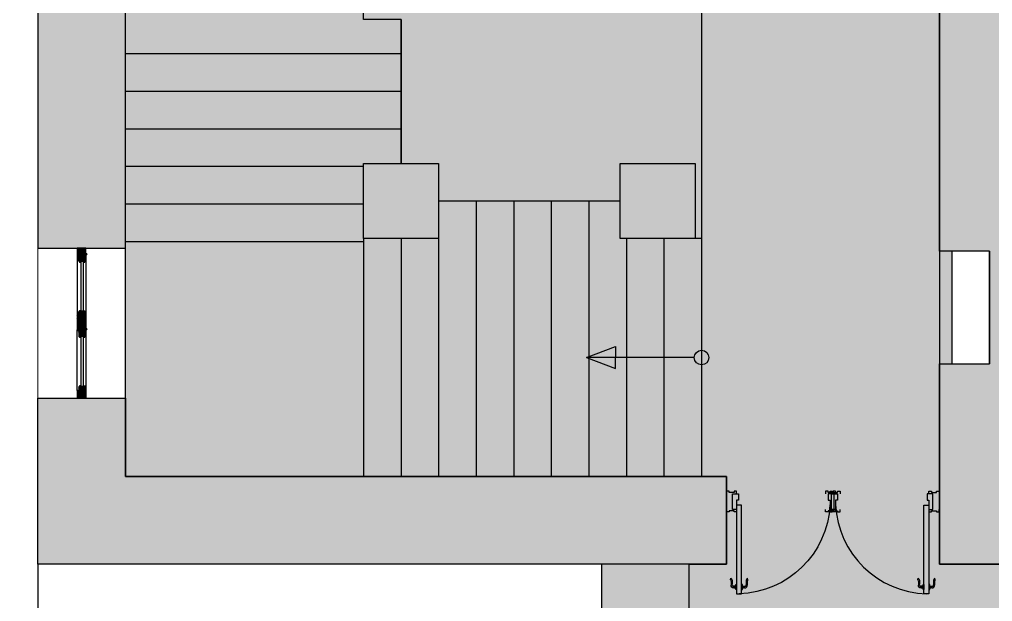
# Model space of a CAD drawing. Header units: millimetres. Extents: x 11706 to 69606, y 10911 to 38811.
# Drawn here: x 33760 to 41530, y 30963 to 35611 of the extents above; entities that cross this region are included whole.
import ezdxf

# ---------------------------------------------------------------- set-up
doc = ezdxf.new("R2010")
doc.units = ezdxf.units.MM
for name, color, linetype in [('2', 7, 'Continuous'), ('doors', 4, 'Continuous'), ('floor', 172, 'Continuous'), ('Plaster', 81, 'Continuous'), ('wall', 5, 'Continuous')]:
    doc.layers.add(name, color=color, linetype=linetype)
doc.layers.add('hatch', color=252, linetype='Continuous', lineweight=0)

# ---------------------------------------------------------------- blocks, each defined once
blk = doc.blocks.new('door-handle')
at = {"color": 0}
for p, q in [((-32, 10), (-32, -10)), ((-30, 9), (-32, 9)), ((-30, 9), (-30, -9)), ((-19, 9), (-21, 9)), ((-21, 9), (-21, -9)), ((-19, 10), (-19, -10)), ((-9, 10), (-19, 10)), ((0, 25), (-9, 25)), ((-9, 25), (-9, -25)), ((0, -25), (0, 25)), ((-62, -93), (-61, -94)), ((-32, -10), (-40, -10)), ((-30, -9), (-32, -9)), ((-19, -9), (-21, -9)), ((-9, -10), (-19, -10)), ((-9, -25), (0, -25))]:
    blk.add_line(p, q, dxfattribs=at)
for centre, radius, start, end in [((-34, -15), 25, 84.355, 191.5747), ((-25, 16), 8.47, 237.8902, 302.1098), ((-39, -82), 25.1, 149.3294, 204.9726), ((-91, -62), 42.6, 313.5613, 358.1692), ((-243, -39), 185, 350.5395, 5.9914), ((-90, -63), 42.6, 313.5613, 358.1692), ((-40, -20), 9.55, 85.9769, 192.3257), ((-596, -62), 548, 359.693, 4.1861), ((-25, -16), 8.47, 57.8902, 122.1098)]:
    blk.add_arc(centre, radius, start, end, dxfattribs=at)
blk = doc.blocks.new('door 810x125')
at = {"layer": 'doors', "color": 34, "linetype": 'ByBlock'}
for points in [[(-62.5, -32), (-82.5, -32), (-82.5, -12), (-72.5, -12), (-72.5, 28), (-82.5, 28), (-82.5, 48), (-62.5, 48)], [(62.5, 0), (-62.5, 0), (-62.5, -47), (-10.5, -47), (-10.5, -32), (62.5, -32), (62.5, 0)], [(62.5, -32), (82.5, -32), (82.5, -12), (72.5, -12), (72.5, 28), (82.5, 28), (82.5, 48), (62.5, 48)], [(29.5, -32), (735.5, -32), (735.5, -72), (29.5, -72), (29.5, -32)], [(62.5, -810), (-62.5, -810), (-62.5, -763), (-10.5, -763), (-10.5, -778), (62.5, -778), (62.5, -810)], [(-62.5, -778), (-82.5, -778), (-82.5, -798), (-72.5, -798), (-72.5, -838), (-82.5, -838), (-82.5, -858), (-62.5, -858)], [(62.5, -778), (82.5, -778), (82.5, -798), (72.5, -798), (72.5, -838), (82.5, -838), (82.5, -858), (62.5, -858)]]:
    blk.add_lwpolyline(points, dxfattribs=at)
at = {"layer": 'doors'}
blk.add_arc((-10.5, -32), 746.3, 272.80111, 358.46429, dxfattribs=at)
at = {"layer": 'doors', "color": 34, "linetype": 'ByBlock', "zscale": 0.07530120532436947}
for p, xscale, yscale, rotation in [((681.6, -32), 0.7530120532028377, 0.7530120532028377, 270.0000000310026), ((681.6, -72), -0.753012053319253, 0.753012053319253, 269.9999999689974)]:
    blk.add_blockref('door-handle', p, dxfattribs=dict(at, xscale=xscale, yscale=yscale, rotation=rotation))
blk = doc.blocks.new('dfsef33332')
h = blk.add_hatch(color=0)
h.paths.add_polyline_path([(0, -343.5), (-43.9, -343.5), (0, -459.4)])
h.paths.add_polyline_path([(43.9, -343.5), (0, -343.5), (0, -459.4)])
h.paths.add_polyline_path([(29.1, 0), (-29.1, 0, 1)])
h.paths.add_polyline_path([(-29.1, 0), (29.1, 0, 1)])
at = {"color": 0}
for points in [[(0, -29.1), (0, -459.4), (-43.9, -343.5), (0, -343.5)], [(0, -29.1), (0, -459.4), (43.9, -343.5), (0, -343.5)]]:
    blk.add_lwpolyline(points, dxfattribs=at)
blk.add_circle((0, 0), 29.1, dxfattribs=at)
blk = doc.blocks.new('Joint-K7335')
at = {"layer": '2', "color": 7}
for points in [[(3.9, 10.7, -0.206505), (4.5, 11.8, -0.277528), (4.6, 11.7), (4.7, 11.5, 0.626267), (5.4, 11.5, 0.131441), (5.5, 11.7), (5.5, 18, 0.509109), (4.6, 18.4, -0.294424), (2, 18.3, 0.173488), (1.3, 18.5), (0, 18.5), (0, 2.1, 0.415334), (1.2, 0.9, 0.048115), (1.5, 0.9, 0.113375), (1.5, 1), (4, 2.8, 0.235966), (4, 2.9), (4, 3.3, 0.247659), (4, 3.4, 0.287937), (3.6, 3.4), (1.8, 2.3, -0.576722), (1.5, 2.5), (1.5, 3.3, -0.235966), (1.6, 3.5), (4, 5.3, 0.235966), (4, 5.3), (4, 5.7, 0.247659), (4, 5.8, 0.287937), (3.6, 5.8), (1.8, 4.8, -0.576722), (1.5, 5), (1.5, 6.3, -0.384094), (2.6, 7.5, -0.021813), (2.7, 7.5), (6.5, 7.5), (6.5, 7.6, 0.333043), (5.7, 8.5, -0.293245), (5.3, 8.9, 0.008528), (5.2, 9.3, 0.265517), (5, 9.5, 0.023748), (4.8, 9.5, -0.356149), (3.9, 10.7, -0.356149)], [(3.2, 10.8, 0.355005), (4.6, 8.8, -0.567624), (4.7, 8.8, -0.24708), (4.4, 8.7), (2.2, 9, -0.351704), (1.2, 10.1), (1.2, 12.9, -0.414214), (1.5, 13.2), (1.6, 13.2, 0.277073), (1.9, 13.4), (3.7, 16.8, -0.041112), (3.8, 17), (4.1, 17.7, -0.50666), (4.6, 17.7, -0.2771), (4.6, 17.5), (4.6, 13.3, 0.213422), (4.7, 13.1, -0.886227), (4.4, 12.6, 0.250571), (3.2, 10.8)]]:
    blk.add_lwpolyline(points, format="xyb", dxfattribs=at)
blk.add_lwpolyline([(1.6, 17.8, 0.632714), (1, 17.6), (1, 14.2, 0.78091), (1.6, 14.1), (3.2, 17.1, -0.117333), (3.3, 17.2, 1.218085), (3, 17.5, -0.285776), (2.7, 17.3, -0.145588)], format="xyb", close=True, dxfattribs=at)
blk = doc.blocks.new('fefw3')
h = blk.add_hatch()
h.set_pattern_fill('ANSI31', color=4, angle=-90, style=0)
h.set_pattern_definition([(225, (7116.948, 124012.3033), (-2.24506403, 2.24506403), [])])
edge = h.paths.add_edge_path()
edge.add_line((-7.8, 958), (-7.8, 951.6))
edge.add_line((-7.8, 951.6), (-17.5, 951.6))
edge.add_line((-17.5, 951.6), (-19.3, 954.6))
edge.add_arc((-20.6, 953.9), 1.5, 30.11373, 90)
edge.add_line((-20.6, 955.4), (-23.9, 955.4))
edge.add_line((-23.9, 955.4), (-24.3, 955))
edge.add_line((-24.3, 955), (-24.3, 914.1))
edge.add_line((-24.3, 914.1), (-22.8, 914.1))
edge.add_arc((-16.8, 914.1), 6, 180, 270)
edge.add_line((-16.8, 908.1), (-16.8, 906.6))
edge.add_line((-16.8, 906.6), (-13, 906.6))
edge.add_line((-13, 906.6), (-13, 922))
edge.add_line((-13, 922), (-5.5, 922))
edge.add_line((-5.5, 922), (-5.5, 926.5))
edge.add_line((-5.5, 926.5), (2, 926.5))
edge.add_line((2, 926.5), (2, 922))
edge.add_line((2, 922), (26.7, 922))
edge.add_line((26.7, 922), (26.7, 958.8))
edge.add_line((26.7, 958.8), (26.4, 959.1))
edge.add_line((26.4, 959.1), (6.5, 958.6))
edge.add_line((6.5, 958.6), (6.1, 958.2))
edge.add_line((6.1, 958.2), (6.1, 951.6))
edge.add_line((6.1, 951.6), (-0.6, 951.6))
edge.add_line((-0.6, 951.6), (-4.8, 958.4))
edge.add_line((-4.8, 958.4), (-7.4, 958.4))
edge.add_line((-7.4, 958.4), (-7.8, 958))
edge = h.paths.add_edge_path()
edge.add_line((16.2, 921.3), (16.2, 916))
edge.add_line((16.2, 916), (14.7, 916))
edge.add_line((14.7, 916), (14.7, 906.6))
edge.add_line((14.7, 906.6), (25.2, 906.6))
edge.add_arc((29.1, 906.7), 3.87, 108.72079, 181.29517, ccw=False)
edge.add_arc((26.6, 914), 3.87, 288.72079, 361.29517)
edge.add_line((30.5, 914.1), (32, 914.1))
edge.add_line((32, 914.1), (32, 924.4))
edge.add_line((32, 924.4), (26.7, 925.4))
edge.add_line((26.7, 925.4), (26.7, 921.6))
edge.add_line((26.7, 921.6), (16.2, 921.3))
edge = h.paths.add_edge_path()
edge.add_line((7.5, 960.3), (26.7, 960.3))
edge.add_arc((33.5, 960.3), 6.75, 90, 180, ccw=False)
edge.add_line((33.5, 967), (34.5, 967))
edge.add_line((34.5, 967), (34.5, 1000))
edge.add_line((34.5, 1000), (-36, 1000))
edge.add_line((-36, 1000), (-36, 956.5))
edge.add_line((-36, 956.5), (-34.5, 956.5))
edge.add_arc((-28.5, 956.5), 6, 180, 270)
edge.add_line((-28.5, 950.5), (-28.5, 949))
edge.add_line((-28.5, 949), (-25.4, 949))
edge.add_line((-25.4, 949), (-25.4, 957.3))
edge.add_line((-25.4, 957.3), (-16.4, 957.3))
edge.add_line((-16.4, 957.3), (-14.1, 953.5))
edge.add_line((-14.1, 953.5), (-12.3, 953.5))
edge.add_line((-12.3, 953.5), (-11.9, 953.9))
edge.add_line((-11.9, 953.9), (-11.9, 967.4))
edge.add_line((-11.9, 967.4), (-8.9, 967.4))
edge.add_line((-8.9, 967.4), (-8.9, 961.8))
edge.add_line((-8.9, 961.8), (-6.4, 961.8))
edge.add_line((-6.4, 961.8), (-6.4, 960.3))
edge.add_line((-6.4, 960.3), (-4.3, 960.3))
edge.add_line((-4.3, 960.3), (-0.3, 953.5))
edge.add_line((-0.3, 953.5), (1.6, 953.5))
edge.add_line((1.6, 953.5), (2, 953.9))
edge.add_line((2, 953.9), (2, 967.4))
edge.add_line((2, 967.4), (5, 967.4))
edge.add_line((5, 967.4), (5, 961.8))
edge.add_line((5, 961.8), (7.5, 961.8))
at = {"ltscale": 10}
h = blk.add_hatch(dxfattribs=at)
h.set_pattern_fill('BRASS', color=4, scale=0.225, angle=-135, style=0)
h.set_pattern_definition([(315, (591.1752, 2918.9014), (-1.0102788, -1.0102788), []), (315, (590.67, 2918.3963), (-1.0102788, -1.0102788), [0.714375, -0.3571875])])
h.paths.add_polyline_path([(-13, 918.6), (-10, 918.6), (-10, 909.6), (-13, 909.6)])
h = blk.add_hatch(dxfattribs=at)
h.set_pattern_fill('ANGLE', color=4, scale=0.1125, angle=-135, style=0)
h.set_pattern_definition([(315, (591.1752, 2918.9014), (-0.55565335, -0.55565335), [0.5715, -0.2143125]), (225, (591.1752, 2918.9014), (-0.55565335, 0.55565335), [0.5715, -0.2143125])])
h.paths.add_polyline_path([(-13, 909.6), (-10, 909.6), (-10, 906.6), (-13, 906.6)])
h = blk.add_hatch(dxfattribs=at)
h.set_pattern_fill('ANGLE', color=4, scale=0.1125, angle=-135, style=0)
h.set_pattern_definition([(315, (600.9252, 2918.9014), (-0.55565335, -0.55565335), [0.5715, -0.2143125]), (225, (600.9252, 2918.9014), (-0.55565335, 0.55565335), [0.5715, -0.2143125])])
edge = h.paths.add_edge_path()
edge.add_line((14.7, 922), (14.7, 919.8))
edge.add_line((14.7, 919.8), (13.2, 919.8))
edge.add_arc((13.5, 920.9), 1.16, 104.79302, 255.20698, ccw=False)
edge.add_line((13.2, 922), (14.7, 922))
h = blk.add_hatch(dxfattribs=at)
h.set_pattern_fill('ANGLE', color=4, scale=0.1125, angle=-135, style=0)
h.set_pattern_definition([(315, (600.9252, 2923.0264), (-0.55565335, -0.55565335), [0.5715, -0.2143125]), (225, (600.9252, 2923.0264), (-0.55565335, 0.55565335), [0.5715, -0.2143125])])
edge = h.paths.add_edge_path()
edge.add_line((16.2, 921.6), (16.2, 917.1))
edge.add_arc((15.5, 917.7), 0.938, 216.8699, 323.1301, ccw=False)
edge.add_line((14.7, 917.1), (14.7, 921.6))
edge.add_arc((15.5, 921.1), 0.926, 35.88415, 144.11585, ccw=False)
h = blk.add_hatch()
h.set_pattern_fill('ANSI31', color=4, angle=-90, style=0)
h.set_pattern_definition([(225, (7116.948, 124484.8033), (-2.24506403, 2.24506403), [])])
edge = h.paths.add_edge_path()
edge.add_line((-13, 567.1), (-13, 582.5))
edge.add_line((-13, 582.5), (-16.8, 582.5))
edge.add_line((-16.8, 582.5), (-16.8, 581))
edge.add_arc((-16.8, 575), 6, 90, 180)
edge.add_line((-22.8, 575), (-24.3, 575))
edge.add_line((-24.3, 575), (-24.3, 545))
edge.add_line((-24.3, 545), (-10.8, 545))
edge.add_line((-10.8, 545), (-10.8, 548.8))
edge.add_line((-10.8, 548.8), (19.2, 548.8))
edge.add_line((19.2, 548.8), (19.2, 545))
edge.add_line((19.2, 545), (26.7, 545))
edge.add_line((26.7, 545), (26.7, 567.1))
edge.add_line((26.7, 567.1), (2, 567.1))
edge.add_line((2, 567.1), (2, 562.6))
edge.add_line((2, 562.6), (-5.5, 562.6))
edge.add_line((-5.5, 562.6), (-5.5, 567.1))
edge.add_line((-5.5, 567.1), (-13, 567.1))
h.paths.add_polyline_path([(-25.3, 552.5), (-36, 552.5), (-36, 500), (35, 500), (35, 552.5), (27.7, 552.5), (27.7, 544), (18.2, 544), (18.2, 548.8), (-9.8, 548.8), (-9.8, 544), (-25.3, 544)])
edge = h.paths.add_edge_path()
edge.add_line((16.5, 567.9), (16.5, 573.1))
edge.add_line((16.5, 573.1), (15, 573.1))
edge.add_line((15, 573.1), (15, 582.5))
edge.add_line((15, 582.5), (25.5, 582.5))
edge.add_arc((29.3, 582.4), 3.87, 178.70483, 251.27921)
edge.add_arc((26.8, 575.1), 3.87, -1.29517, 71.27921, ccw=False)
edge.add_line((30.7, 575), (32, 575))
edge.add_line((32, 575), (32, 564.7))
edge.add_line((32, 564.7), (27, 563.8))
edge.add_line((27, 563.8), (27, 567.9))
edge.add_line((27, 567.9), (16.5, 567.9))
h = blk.add_hatch(dxfattribs=at)
h.set_pattern_fill('ANGLE', color=4, scale=0.1125, angle=-135, style=0)
h.set_pattern_definition([(45, (591.1752, -1429.7764), (-0.55565335, 0.55565335), [0.5715, -0.2143125]), (135, (591.1752, -1429.7764), (-0.55565335, -0.55565335), [0.5715, -0.2143125])])
h.paths.add_polyline_path([(-13, 579.5), (-10, 579.5), (-10, 582.5), (-13, 582.5)])
h = blk.add_hatch(dxfattribs=at)
h.set_pattern_fill('BRASS', color=4, scale=0.225, angle=-135, style=0)
h.set_pattern_definition([(45, (591.1752, -1429.7764), (-1.0102788, 1.0102788), []), (45, (590.67, -1429.2713), (-1.0102788, 1.0102788), [0.714375, -0.3571875])])
h.paths.add_polyline_path([(-13, 570.5), (-10, 570.5), (-10, 579.5), (-13, 579.5)])
h = blk.add_hatch(dxfattribs=at)
h.set_pattern_fill('ANGLE', color=4, scale=0.1125, angle=-135, style=0)
h.set_pattern_definition([(45, (600.9252, -1429.7764), (-0.55565335, 0.55565335), [0.5715, -0.2143125]), (135, (600.9252, -1429.7764), (-0.55565335, -0.55565335), [0.5715, -0.2143125])])
edge = h.paths.add_edge_path()
edge.add_line((14.7, 567.1), (14.7, 569.4))
edge.add_line((14.7, 569.4), (13.2, 569.4))
edge.add_arc((13.5, 568.3), 1.16, 104.79302, 255.20698)
edge.add_line((13.2, 567.1), (14.7, 567.1))
h = blk.add_hatch(dxfattribs=at)
h.set_pattern_fill('ANGLE', color=4, scale=0.1125, angle=-135, style=0)
h.set_pattern_definition([(45, (600.9252, -1433.9014), (-0.55565335, 0.55565335), [0.5715, -0.2143125]), (135, (600.9252, -1433.9014), (-0.55565335, -0.55565335), [0.5715, -0.2143125])])
edge = h.paths.add_edge_path()
edge.add_line((16.2, 567.5), (16.2, 572))
edge.add_arc((15.5, 571.4), 0.938, 36.8699, 143.1301)
edge.add_line((14.7, 572), (14.7, 567.5))
edge.add_arc((15.5, 568.1), 0.926, 215.88415, 324.11585)
h = blk.add_hatch()
h.set_pattern_fill('ANSI31', color=4, angle=-90, style=0)
h.set_pattern_definition([(225, (7117.473, 123512.3033), (-2.24506403, 2.24506403), [])])
edge = h.paths.add_edge_path()
edge.add_line((-7.2, 458), (-7.2, 451.6))
edge.add_line((-7.2, 451.6), (-17, 451.6))
edge.add_line((-17, 451.6), (-18.7, 454.6))
edge.add_arc((-20, 453.9), 1.5, 30.11373, 90)
edge.add_line((-20, 455.4), (-23.4, 455.4))
edge.add_line((-23.4, 455.4), (-23.7, 455))
edge.add_line((-23.7, 455), (-23.7, 414.1))
edge.add_line((-23.7, 414.1), (-22.2, 414.1))
edge.add_arc((-16.2, 414.1), 6, 180, 270)
edge.add_line((-16.2, 408.1), (-16.2, 406.6))
edge.add_line((-16.2, 406.6), (-12.5, 406.6))
edge.add_line((-12.5, 406.6), (-12.5, 422))
edge.add_line((-12.5, 422), (-5, 422))
edge.add_line((-5, 422), (-5, 426.5))
edge.add_line((-5, 426.5), (2.5, 426.5))
edge.add_line((2.5, 426.5), (2.5, 422))
edge.add_line((2.5, 422), (27.3, 422))
edge.add_line((27.3, 422), (27.3, 458.8))
edge.add_line((27.3, 458.8), (26.9, 459.1))
edge.add_line((26.9, 459.1), (7, 458.6))
edge.add_line((7, 458.6), (6.6, 458.2))
edge.add_line((6.6, 458.2), (6.6, 451.6))
edge.add_line((6.6, 451.6), (-0.1, 451.6))
edge.add_line((-0.1, 451.6), (-4.2, 458.4))
edge.add_line((-4.2, 458.4), (-6.9, 458.4))
edge.add_line((-6.9, 458.4), (-7.2, 458))
edge = h.paths.add_edge_path()
edge.add_line((16.8, 421.3), (16.8, 416))
edge.add_line((16.8, 416), (15.3, 416))
edge.add_line((15.3, 416), (15.3, 406.6))
edge.add_line((15.3, 406.6), (25.8, 406.6))
edge.add_arc((29.6, 406.7), 3.87, 108.72079, 181.29517, ccw=False)
edge.add_arc((27.1, 414), 3.87, 288.72079, 361.29517)
edge.add_line((31, 414.1), (32.5, 414.1))
edge.add_line((32.5, 414.1), (32.5, 424.4))
edge.add_line((32.5, 424.4), (27.3, 425.4))
edge.add_line((27.3, 425.4), (27.3, 421.6))
edge.add_line((27.3, 421.6), (16.8, 421.3))
edge = h.paths.add_edge_path()
edge.add_line((8, 460.3), (27.3, 460.3))
edge.add_arc((34, 460.3), 6.75, 90, 180, ccw=False)
edge.add_line((34, 467), (35, 467))
edge.add_line((35, 467), (35, 500))
edge.add_line((35, 500), (-35.5, 500))
edge.add_line((-35.5, 500), (-35.5, 456.5))
edge.add_line((-35.5, 456.5), (-34, 456.5))
edge.add_arc((-28, 456.5), 6, 180, 270)
edge.add_line((-28, 450.5), (-28, 449))
edge.add_line((-28, 449), (-24.9, 449))
edge.add_line((-24.9, 449), (-24.9, 457.3))
edge.add_line((-24.9, 457.3), (-15.9, 457.3))
edge.add_line((-15.9, 457.3), (-13.6, 453.5))
edge.add_line((-13.6, 453.5), (-11.7, 453.5))
edge.add_line((-11.7, 453.5), (-11.4, 453.9))
edge.add_line((-11.4, 453.9), (-11.4, 467.4))
edge.add_line((-11.4, 467.4), (-8.4, 467.4))
edge.add_line((-8.4, 467.4), (-8.4, 461.8))
edge.add_line((-8.4, 461.8), (-5.9, 461.8))
edge.add_line((-5.9, 461.8), (-5.9, 460.3))
edge.add_line((-5.9, 460.3), (-3.8, 460.3))
edge.add_line((-3.8, 460.3), (0.3, 453.5))
edge.add_line((0.3, 453.5), (2.1, 453.5))
edge.add_line((2.1, 453.5), (2.5, 453.9))
edge.add_line((2.5, 453.9), (2.5, 467.4))
edge.add_line((2.5, 467.4), (5.5, 467.4))
edge.add_line((5.5, 467.4), (5.5, 461.8))
edge.add_line((5.5, 461.8), (8, 461.8))
h = blk.add_hatch(dxfattribs=at)
h.set_pattern_fill('BRASS', color=4, scale=0.225, angle=-135, style=0)
h.set_pattern_definition([(315, (591.7002, 2418.9014), (-1.0102788, -1.0102788), []), (315, (591.195, 2418.3963), (-1.0102788, -1.0102788), [0.714375, -0.3571875])])
h.paths.add_polyline_path([(-12.5, 418.6), (-9.5, 418.6), (-9.5, 409.6), (-12.5, 409.6)])
h = blk.add_hatch(dxfattribs=at)
h.set_pattern_fill('ANGLE', color=4, scale=0.1125, angle=-135, style=0)
h.set_pattern_definition([(315, (591.7002, 2418.9014), (-0.55565335, -0.55565335), [0.5715, -0.2143125]), (225, (591.7002, 2418.9014), (-0.55565335, 0.55565335), [0.5715, -0.2143125])])
h.paths.add_polyline_path([(-12.5, 409.6), (-9.5, 409.6), (-9.5, 406.6), (-12.5, 406.6)])
h = blk.add_hatch(dxfattribs=at)
h.set_pattern_fill('ANGLE', color=4, scale=0.1125, angle=-135, style=0)
h.set_pattern_definition([(315, (601.4502, 2418.9014), (-0.55565335, -0.55565335), [0.5715, -0.2143125]), (225, (601.4502, 2418.9014), (-0.55565335, 0.55565335), [0.5715, -0.2143125])])
edge = h.paths.add_edge_path()
edge.add_line((15.3, 422), (15.3, 419.8))
edge.add_line((15.3, 419.8), (13.8, 419.8))
edge.add_arc((14.1, 420.9), 1.16, 104.79302, 255.20698, ccw=False)
edge.add_line((13.8, 422), (15.3, 422))
h = blk.add_hatch(dxfattribs=at)
h.set_pattern_fill('ANGLE', color=4, scale=0.1125, angle=-135, style=0)
h.set_pattern_definition([(315, (601.4502, 2423.0264), (-0.55565335, -0.55565335), [0.5715, -0.2143125]), (225, (601.4502, 2423.0264), (-0.55565335, 0.55565335), [0.5715, -0.2143125])])
edge = h.paths.add_edge_path()
edge.add_line((16.8, 421.6), (16.8, 417.1))
edge.add_arc((16, 417.7), 0.938, 216.8699, 323.1301, ccw=False)
edge.add_line((15.3, 417.1), (15.3, 421.6))
edge.add_arc((16, 421.1), 0.926, 35.88415, 144.11585, ccw=False)
h = blk.add_hatch()
h.set_pattern_fill('ANSI31', color=4, angle=-90, style=0)
h.set_pattern_definition([(225, (7117.473, 123984.8033), (-2.24506403, 2.24506403), [])])
edge = h.paths.add_edge_path()
edge.add_line((-12.5, 67.1), (-12.5, 82.5))
edge.add_line((-12.5, 82.5), (-16.2, 82.5))
edge.add_line((-16.2, 82.5), (-16.2, 81))
edge.add_arc((-16.2, 75), 6, 90, 180)
edge.add_line((-22.2, 75), (-23.7, 75))
edge.add_line((-23.7, 75), (-23.7, 45))
edge.add_line((-23.7, 45), (-10.2, 45))
edge.add_line((-10.2, 45), (-10.2, 48.8))
edge.add_line((-10.2, 48.8), (19.8, 48.8))
edge.add_line((19.8, 48.8), (19.8, 45))
edge.add_line((19.8, 45), (27.3, 45))
edge.add_line((27.3, 45), (27.3, 67.1))
edge.add_line((27.3, 67.1), (2.5, 67.1))
edge.add_line((2.5, 67.1), (2.5, 62.6))
edge.add_line((2.5, 62.6), (-5, 62.6))
edge.add_line((-5, 62.6), (-5, 67.1))
edge.add_line((-5, 67.1), (-12.5, 67.1))
h.paths.add_polyline_path([(-24.7, 52.5), (-35.5, 52.5), (-35.5, 0), (35.5, 0), (35.5, 52.5), (28.3, 52.5), (28.3, 44), (18.8, 44), (18.8, 48.8), (-9.2, 48.8), (-9.2, 44), (-24.7, 44)])
edge = h.paths.add_edge_path()
edge.add_line((17, 67.9), (17, 73.1))
edge.add_line((17, 73.1), (15.5, 73.1))
edge.add_line((15.5, 73.1), (15.5, 82.5))
edge.add_line((15.5, 82.5), (26, 82.5))
edge.add_arc((29.9, 82.4), 3.87, 178.70483, 251.27921)
edge.add_arc((27.4, 75.1), 3.87, -1.29517, 71.27921, ccw=False)
edge.add_line((31.2, 75), (32.5, 75))
edge.add_line((32.5, 75), (32.5, 64.7))
edge.add_line((32.5, 64.7), (27.5, 63.8))
edge.add_line((27.5, 63.8), (27.5, 67.9))
edge.add_line((27.5, 67.9), (17, 67.9))
h = blk.add_hatch(dxfattribs=at)
h.set_pattern_fill('ANGLE', color=4, scale=0.1125, angle=-135, style=0)
h.set_pattern_definition([(45, (591.7002, -1929.7764), (-0.55565335, 0.55565335), [0.5715, -0.2143125]), (135, (591.7002, -1929.7764), (-0.55565335, -0.55565335), [0.5715, -0.2143125])])
h.paths.add_polyline_path([(-12.5, 79.5), (-9.5, 79.5), (-9.5, 82.5), (-12.5, 82.5)])
h = blk.add_hatch(dxfattribs=at)
h.set_pattern_fill('BRASS', color=4, scale=0.225, angle=-135, style=0)
h.set_pattern_definition([(45, (591.7002, -1929.7764), (-1.0102788, 1.0102788), []), (45, (591.195, -1929.2713), (-1.0102788, 1.0102788), [0.714375, -0.3571875])])
h.paths.add_polyline_path([(-12.5, 70.5), (-9.5, 70.5), (-9.5, 79.5), (-12.5, 79.5)])
h = blk.add_hatch(dxfattribs=at)
h.set_pattern_fill('ANGLE', color=4, scale=0.1125, angle=-135, style=0)
h.set_pattern_definition([(45, (601.4502, -1929.7764), (-0.55565335, 0.55565335), [0.5715, -0.2143125]), (135, (601.4502, -1929.7764), (-0.55565335, -0.55565335), [0.5715, -0.2143125])])
edge = h.paths.add_edge_path()
edge.add_line((15.3, 67.1), (15.3, 69.4))
edge.add_line((15.3, 69.4), (13.8, 69.4))
edge.add_arc((14.1, 68.2), 1.16, 104.79302, 255.20698)
edge.add_line((13.8, 67.1), (15.3, 67.1))
h = blk.add_hatch(dxfattribs=at)
h.set_pattern_fill('ANGLE', color=4, scale=0.1125, angle=-135, style=0)
h.set_pattern_definition([(45, (601.4502, -1933.9014), (-0.55565335, 0.55565335), [0.5715, -0.2143125]), (135, (601.4502, -1933.9014), (-0.55565335, -0.55565335), [0.5715, -0.2143125])])
edge = h.paths.add_edge_path()
edge.add_line((16.8, 67.5), (16.8, 72))
edge.add_arc((16, 71.4), 0.938, 36.8699, 143.1301)
edge.add_line((15.3, 72), (15.3, 67.5))
edge.add_arc((16, 68.1), 0.926, 215.88415, 324.11585)
at = {"color": 8}
for p, q in [((-36, 956.5), (-36, 552.5)), ((35, 552.5), (35, 953.4)), ((-35.5, 52.5), (-35.5, 456.5)), ((35.5, 52.5), (35.5, 450.6))]:
    blk.add_line(p, q, dxfattribs=at)
at = {"color": 4, "ltscale": 10}
for p, q in [((-10.8, 922), (12.5, 919.8)), ((-10.8, 919.8), (12.5, 922)), ((14.7, 919.8), (-10, 919.8)), ((21, 964), (27.9, 964)), ((21.2, 955.1), (28.1, 955.5)), ((-10.8, 569.4), (12.5, 567.1)), ((-10.8, 567.1), (12.5, 569.4)), ((21.7, 455.1), (28.6, 455.5)), ((-10.2, 422), (13, 419.8)), ((-10.2, 419.8), (13, 422)), ((15.3, 419.8), (-9.5, 419.8)), ((-10.2, 69.4), (13, 67.1)), ((-10.2, 67.1), (13, 69.4))]:
    blk.add_line(p, q, dxfattribs=at)
at = {"color": 7}
for p, q in [((-6.8, 919.8), (-6.8, 569.4)), ((11.5, 919.8), (11.5, 569.4)), ((-6.2, 419.8), (-6.2, 69.4)), ((12, 419.8), (12.5, 69.4))]:
    blk.add_line(p, q, dxfattribs=at)
for p, q in [((7.5, 961.8), (7.5, 960.3)), ((-10.8, 545), (-10.8, 548.8)), ((14.7, 569.4), (-10, 569.4)), ((26.7, 552.5), (35, 552.5)), ((8, 461.8), (8, 460.3)), ((15.3, 69.4), (-9.5, 69.4)), ((-10.2, 45), (-10.2, 48.8)), ((27.3, 52.5), (35.5, 52.5))]:
    blk.add_line(p, q)
for points in [[(7.5, 960.3), (26.7, 960.3, -0.414214), (33.5, 967), (34.5, 967), (34.5, 1000), (-36, 1000), (-36, 956.5), (-34.5, 956.5, 0.414214), (-28.5, 950.5), (-28.5, 949), (-25.4, 949), (-25.4, 957.3), (-16.4, 957.3), (-14.1, 953.5), (-12.3, 953.5), (-11.9, 953.9), (-11.9, 967.4), (-8.9, 967.4), (-8.9, 961.8), (-6.4, 961.8), (-6.4, 960.3), (-4.3, 960.3), (-0.3, 953.5), (1.6, 953.5), (2, 953.9), (2, 967.4), (5, 967.4), (5, 961.8), (7.5, 961.8)], [(-13, 567.1), (-13, 582.5), (-16.8, 582.5), (-16.8, 581, 0.414214), (-22.8, 575), (-24.3, 575), (-24.3, 545), (-10.8, 545), (-10.8, 548.8), (19.2, 548.8), (19.2, 545), (26.7, 545), (26.7, 567.1), (2, 567.1), (2, 562.6), (-5.5, 562.6), (-5.5, 567.1), (-13, 567.1)], [(8, 460.3), (27.3, 460.3, -0.414214), (34, 467), (35, 467), (35, 500), (-35.5, 500), (-35.5, 456.5), (-34, 456.5, 0.414214), (-28, 450.5), (-28, 449), (-24.9, 449), (-24.9, 457.3), (-15.9, 457.3), (-13.6, 453.5), (-11.7, 453.5), (-11.4, 453.9), (-11.4, 467.4), (-8.4, 467.4), (-8.4, 461.8), (-5.9, 461.8), (-5.9, 460.3), (-3.8, 460.3), (0.3, 453.5), (2.1, 453.5), (2.5, 453.9), (2.5, 467.4), (5.5, 467.4), (5.5, 461.8), (8, 461.8)], [(-12.5, 67.1), (-12.5, 82.5), (-16.2, 82.5), (-16.2, 81, 0.414214), (-22.2, 75), (-23.7, 75), (-23.7, 45), (-10.2, 45), (-10.2, 48.8), (19.8, 48.8), (19.8, 45), (27.3, 45), (27.3, 67.1), (2.5, 67.1), (2.5, 62.6), (-5, 62.6), (-5, 67.1), (-12.5, 67.1)]]:
    blk.add_lwpolyline(points, format="xyb", dxfattribs=at)
for points in [[(-7.8, 958), (-7.8, 951.6), (-17.5, 951.6), (-19.3, 954.6, 0.267417), (-20.6, 955.4), (-23.9, 955.4), (-24.3, 955), (-24.3, 914.1), (-22.8, 914.1, 0.414214), (-16.8, 908.1), (-16.8, 906.6), (-13, 906.6), (-13, 922), (-5.5, 922), (-5.5, 926.5), (2, 926.5), (2, 922), (26.7, 922), (26.7, 958.8), (26.4, 959.1), (6.5, 958.6), (6.1, 958.2), (6.1, 951.6), (-0.6, 951.6), (-4.8, 958.4), (-7.4, 958.4)], [(16.2, 921.3), (16.2, 916), (14.7, 916), (14.7, 906.6), (25.2, 906.6, -0.327693), (27.9, 910.4, 0.327693), (30.5, 914.1), (32, 914.1), (32, 924.4), (26.7, 925.4), (26.7, 921.6), (16.2, 921.3)], [(16.5, 567.9), (16.5, 573.1), (15, 573.1), (15, 582.5), (25.5, 582.5, 0.327693), (28.1, 578.7, -0.327693), (30.7, 575), (32, 575), (32, 564.7), (27, 563.8), (27, 567.9), (16.5, 567.9)], [(-7.2, 458), (-7.2, 451.6), (-17, 451.6), (-18.7, 454.6, 0.267417), (-20, 455.4), (-23.4, 455.4), (-23.7, 455), (-23.7, 414.1), (-22.2, 414.1, 0.414214), (-16.2, 408.1), (-16.2, 406.6), (-12.5, 406.6), (-12.5, 422), (-5, 422), (-5, 426.5), (2.5, 426.5), (2.5, 422), (27.3, 422), (27.3, 458.8), (26.9, 459.1), (7, 458.6), (6.6, 458.2), (6.6, 451.6), (-0.1, 451.6), (-4.2, 458.4), (-6.9, 458.4)], [(16.8, 421.3), (16.8, 416), (15.3, 416), (15.3, 406.6), (25.8, 406.6, -0.327693), (28.4, 410.4, 0.327693), (31, 414.1), (32.5, 414.1), (32.5, 424.4), (27.3, 425.4), (27.3, 421.6), (16.8, 421.3)], [(17, 67.9), (17, 73.1), (15.5, 73.1), (15.5, 82.5), (26, 82.5, 0.327693), (28.6, 78.7, -0.327693), (31.2, 75), (32.5, 75), (32.5, 64.7), (27.5, 63.8), (27.5, 67.9), (17, 67.9)]]:
    blk.add_lwpolyline(points, format="xyb", close=True, dxfattribs=at)
at = {"color": 4, "ltscale": 10}
for points in [[(-13, 918.6), (-10, 918.6), (-10, 909.6), (-13, 909.6)], [(-13, 909.6), (-10, 909.6), (-10, 906.6), (-13, 906.6)], [(12.5, 922), (12.5, 919.8), (-10.8, 919.8), (-10.8, 922)], [(21, 960.3), (21, 964), (7.5, 964), (7.5, 960.3)], [(21, 958.9), (21.2, 955.1), (7.7, 954.5), (7.5, 958.2)], [(-13, 579.5), (-10, 579.5), (-10, 582.5), (-13, 582.5)], [(-13, 570.5), (-10, 570.5), (-10, 579.5), (-13, 579.5)], [(12.5, 567.1), (12.5, 569.4), (-10.8, 569.4), (-10.8, 567.1)], [(21.5, 460.3), (21.5, 464), (8, 464), (8, 460.3)], [(21.5, 458.9), (21.7, 455.1), (8.2, 454.5), (8, 458.2)], [(-12.5, 418.6), (-9.5, 418.6), (-9.5, 409.6), (-12.5, 409.6)], [(-12.5, 409.6), (-9.5, 409.6), (-9.5, 406.6), (-12.5, 406.6)], [(13, 422), (13, 419.8), (-10.2, 419.8), (-10.2, 422)], [(-12.5, 79.5), (-9.5, 79.5), (-9.5, 82.5), (-12.5, 82.5)], [(-12.5, 70.5), (-9.5, 70.5), (-9.5, 79.5), (-12.5, 79.5)], [(13, 67.1), (13, 69.4), (-10.2, 69.4), (-10.2, 67.1)]]:
    blk.add_lwpolyline(points, close=True, dxfattribs=at)
at = {"color": 7}
for points in [[(8.4, 910.8), (-3.6, 910.8), (-3.6, 914.5), (-2.9, 914.5), (-1.1, 919.8), (5.8, 919.8), (7.6, 914.5), (8.4, 914.5)], [(8, 911.1), (-3.3, 911.1), (-3.3, 914.1), (-2.6, 914.1), (-0.8, 919.4), (5.5, 919.4), (7.3, 914.1), (8, 914.1)], [(8.4, 579.1), (-3.6, 579.1), (-3.6, 575.4), (-2.9, 575.4), (-1.1, 569.4), (5.8, 569.4), (7.6, 575.4), (8.4, 575.4)], [(8, 578.7), (-3.3, 578.7), (-3.3, 575.7), (-2.6, 575.7), (-0.8, 569.7), (5.5, 569.7), (7.3, 575.7), (8, 575.7)], [(8.9, 410.8), (-3.1, 410.8), (-3.1, 414.5), (-2.4, 414.5), (-0.5, 419.8), (6.3, 419.8), (8.1, 414.5), (8.9, 414.5)], [(8.5, 411.1), (-2.7, 411.1), (-2.7, 414.1), (-2.1, 414.1), (-0.3, 419.4), (6, 419.4), (7.9, 414.1), (8.5, 414.1)], [(8.9, 79.1), (-3.1, 79.1), (-3.1, 75.4), (-2.4, 75.4), (-0.5, 69.4), (6.3, 69.4), (8.1, 75.4), (8.9, 75.4)], [(8.5, 78.7), (-2.7, 78.7), (-2.7, 75.7), (-2.1, 75.7), (-0.3, 69.7), (6, 69.7), (7.9, 75.7), (8.5, 75.7)]]:
    blk.add_lwpolyline(points, close=True, dxfattribs=at)
at = {"color": 4, "ltscale": 10}
for points in [[(14.7, 922), (14.7, 919.8), (13.2, 919.8, -0.770201), (13.2, 922)], [(16.2, 921.6), (16.2, 917.1, -0.5), (14.7, 917.1), (14.7, 921.6, -0.5108)], [(14.7, 567.1), (14.7, 569.4), (13.2, 569.4, 0.770201), (13.2, 567.1)], [(16.2, 567.5), (16.2, 572, 0.5), (14.7, 572), (14.7, 567.5, 0.5108)], [(15.3, 422), (15.3, 419.8), (13.8, 419.8, -0.770201), (13.8, 422)], [(16.8, 421.6), (16.8, 417.1, -0.5), (15.3, 417.1), (15.3, 421.6, -0.5108)], [(15.3, 67.1), (15.3, 69.4), (13.8, 69.4, 0.770201), (13.8, 67.1)], [(16.8, 67.5), (16.8, 72, 0.5), (15.3, 72), (15.3, 67.5, 0.5108)]]:
    blk.add_lwpolyline(points, format="xyb", close=True, dxfattribs=at)
at = {"color": 7}
for points in [[(-25.3, 552.5), (-36, 552.5), (-36, 500), (35, 500), (35, 552.5), (27.7, 552.5), (27.7, 544), (18.2, 544), (18.2, 548.8), (-9.8, 548.8), (-9.8, 544), (-25.3, 544), (-25.3, 552.5)], [(-24.7, 52.5), (-35.5, 52.5), (-35.5, 0), (35.5, 0), (35.5, 52.5), (28.3, 52.5), (28.3, 44), (18.8, 44), (18.8, 48.8), (-9.2, 48.8), (-9.2, 44), (-24.7, 44), (-24.7, 52.5)]]:
    blk.add_lwpolyline(points, dxfattribs=at)
for centre, radius in [((33.7, 959.9), 6.56), ((33.7, 959.9), 5.25), ((34.2, 459.9), 6.56), ((34.2, 459.9), 5.25)]:
    blk.add_circle(centre, radius, dxfattribs=at)
at = {"color": 4, "ltscale": 10, "xscale": -0.75, "yscale": 0.75, "zscale": 0.75, "rotation": 180}
for p in [(-11.9, 967.4), (2, 967.4), (-11.4, 467.4), (2.5, 467.4)]:
    blk.add_blockref('Joint-K7335', p, dxfattribs=at)

msp = doc.modelspace()

# ---------------------------------------------------------------- hatches: boundary and pattern name
at = {"layer": 'hatch', "true_color": 0x9f85a8}
msp.add_hatch(color=253, dxfattribs=at).paths.add_polyline_path([(34606.5, 38110.5), (41106.5, 38110.5), (41106.5, 31260.5), (41706.5, 31260.5), (41706.5, 31380.5), (42606.5, 31380.5), (42606.5, 31260.5), (43406.5, 31260.5), (43406.5, 30360.5), (44106.5, 30360.5), (44106.5, 29360.5), (43406.5, 29360.5), (43406.5, 28260.5), (39106.5, 28260.5), (39106.5, 31260.5), (39406.5, 31260.5), (39406.5, 31960.5), (34606.5, 31960.5)])
at = {"layer": 'wall', "true_color": 0x706e6b}
h = msp.add_hatch(color=8, dxfattribs=at)
h.paths.add_polyline_path([(12406.5, 15910.5), (16506.5, 15910.5), (16506.5, 16010.5), (16606.5, 16010.5), (16606.5, 14810.5), (16506.5, 14810.5), (16506.5, 15810.5), (12406.5, 15810.5)])
h.paths.add_polyline_path([(68906.5, 19785.5), (65406.5, 19785.5), (65406.5, 19885.5), (65306.5, 19885.5), (65306.5, 19585.5), (65406.5, 19585.5), (65406.5, 19685.5), (68906.5, 19685.5)])
h.paths.add_polyline_path([(68906.5, 22460.5), (64667.3, 22460.5), (64667.3, 22311.1), (65306.5, 22311.1), (65306.5, 20885.5), (65406.5, 20885.5), (65406.5, 22311.1), (68906.5, 22311.1)])
h.paths.add_polyline_path([(16606.5, 13910.5), (16506.5, 13910.5), (16506.5, 11710.5), (16606.5, 11710.5)])
h.paths.add_polyline_path([(65406.5, 18585.5), (65306.5, 18585.5), (65306.5, 17010.5), (65406.5, 17010.5)])
h.paths.add_polyline_path([(63706.5, 16485.5), (63506.5, 16485.5), (63506.5, 11710.5), (63706.5, 11710.5)])
h.paths.add_polyline_path([(63906.5, 17010.5), (63706.5, 17010.5), (63706.5, 16760.5), (63906.5, 16760.5)])
h.paths.add_polyline_path([(66906.5, 17010.5), (64906.5, 17010.5), (64906.5, 16760.5), (66906.5, 16760.5)])
h.paths.add_polyline_path([(63481.5, 27460.5), (63331.5, 27460.5), (63331.5, 22685.5), (63481.5, 22685.5)], flags=16)
h.paths.add_polyline_path([(63856.5, 22460.5), (63706.5, 22460.5), (63706.5, 22310.5), (63856.5, 22310.5)], flags=17)
h.paths.add_polyline_path([(56081.5, 16485.5), (55931.5, 16485.5), (55931.5, 11710.5), (56081.5, 11710.5)])
h.paths.add_polyline_path([(48681.5, 16485.5), (48531.5, 16485.5), (48531.5, 11710.5), (48681.5, 11710.5)])
h.paths.add_polyline_path([(48681.5, 27460.5), (48531.5, 27460.5), (48531.5, 22685.5), (48681.5, 22685.5)], flags=16)
h.paths.add_polyline_path([(19056.5, 22085.5), (18956.5, 22085.5), (18956.5, 17085.5), (19056.5, 17085.5)])
h.paths.add_polyline_path([(26806.5, 13826.7), (26706.5, 13826.7), (26706.5, 11710.5), (26806.5, 11710.5)])
h.paths.add_polyline_path([(18706.5, 22435.5), (12406.5, 22435.5), (12406.5, 22335.5), (18706.5, 22335.5)])
h.paths.add_polyline_path([(26106.5, 22435.5), (19306.5, 22435.5), (19306.5, 22335.5), (26106.5, 22335.5)], flags=17)
h.paths.add_polyline_path([(12406.5, 18085.5), (12406.5, 18185.5), (16606.5, 18185.5), (16606.5, 16910.5), (16506.5, 16910.5), (16506.5, 18085.5)])
h.paths.add_polyline_path([(31206.5, 16835.5), (28206.5, 16835.5), (28206.5, 16735.5), (31206.5, 16735.5)])
h.paths.add_polyline_path([(19306.5, 22956.8), (19206.5, 22956.8), (19206.5, 22685.5), (19306.5, 22685.5)], flags=17)
h.paths.add_polyline_path([(28206.5, 22435.5), (31206.5, 22435.5), (31206.5, 22335.5), (28206.5, 22335.5)], flags=17)
h.paths.add_polyline_path([(69506.5, 20085.5), (68906.5, 20085.5), (68906.5, 19485.5), (69506.5, 19485.5)])
h.paths.add_polyline_path([(66906.5, 15610.5), (66906.5, 17010.5), (68906.5, 17010.5), (68906.5, 17885.5), (69606.5, 17885.5), (69606.5, 16310.5), (67606.5, 16310.5), (67606.5, 15610.5)])
h.paths.add_polyline_path([(48606.5, 20751.9), (48506.5, 20751.9), (48506.5, 18419.2), (48606.5, 18419.2)])
h.paths.add_polyline_path([(43506.5, 11710.5), (44106.5, 11710.5), (44106.5, 11010.5), (43506.5, 11010.5)])
h.paths.add_polyline_path([(63106.5, 22685.5), (63706.5, 22685.5), (63706.5, 22085.5), (63106.5, 22085.5)], flags=17)
h.paths.add_polyline_path([(69606.5, 23085.5), (68906.5, 23085.5), (68906.5, 21685.5), (69606.5, 21685.5)])
h.paths.add_polyline_path([(65706.5, 11710.5), (66906.5, 11710.5), (66906.5, 14610.5), (67606.5, 14610.5), (67606.5, 10910.5), (65706.5, 10910.5)])
h.paths.add_polyline_path([(62706.5, 11710.5), (64106.5, 11710.5), (64106.5, 10910.5), (62706.5, 10910.5)])
h.paths.add_polyline_path([(55306.5, 11710.5), (56706.5, 11710.5), (56706.5, 10910.5), (55306.5, 10910.5)])
h.paths.add_polyline_path([(47906.5, 11710.5), (49306.5, 11710.5), (49306.5, 10910.5), (47906.5, 10910.5)])
h.paths.add_polyline_path([(60506.5, 11710.5), (61106.5, 11710.5), (61106.5, 11010.5), (60506.5, 11010.5)])
h.paths.add_polyline_path([(58306.5, 11710.5), (58906.5, 11710.5), (58906.5, 11010.5), (58306.5, 11010.5)])
h.paths.add_polyline_path([(53106.5, 11710.5), (53706.5, 11710.5), (53706.5, 11010.5), (53106.5, 11010.5)])
h.paths.add_polyline_path([(50906.5, 11710.5), (51506.5, 11710.5), (51506.5, 11010.5), (50906.5, 11010.5)])
h.paths.add_polyline_path([(45706.5, 11710.5), (46306.5, 11710.5), (46306.5, 11010.5), (45706.5, 11010.5)])
h.paths.add_polyline_path([(48306.5, 17085.5), (48906.5, 17085.5), (48906.5, 16485.5), (48306.5, 16485.5)])
h.paths.add_polyline_path([(55706.5, 17085.5), (56306.5, 17085.5), (56306.5, 16485.5), (55706.5, 16485.5)])
h.paths.add_polyline_path([(63106.5, 17085.5), (63706.5, 17085.5), (63706.5, 16485.5), (63106.5, 16485.5)])
h.paths.add_polyline_path([(55706.5, 22685.5), (56306.5, 22685.5), (56306.5, 22085.5), (55706.5, 22085.5)], flags=17)
h.paths.add_polyline_path([(48306.5, 22685.5), (48906.5, 22685.5), (48906.5, 22085.5), (48306.5, 22085.5)], flags=17)
h.paths.add_polyline_path([(40506.5, 11710.5), (41906.5, 11710.5), (41906.5, 10910.5), (40506.5, 10910.5)])
h.paths.add_polyline_path([(33506.5, 17085.5), (34106.5, 17085.5), (34106.5, 16485.5), (33506.5, 16485.5)])
h.paths.add_polyline_path([(40906.5, 17085.5), (41506.5, 17085.5), (41506.5, 16485.5), (40906.5, 16485.5)])
h.paths.add_polyline_path([(40906.5, 22685.5), (41506.5, 22685.5), (41506.5, 22085.5), (40906.5, 22085.5)], flags=17)
h.paths.add_polyline_path([(33506.5, 22685.5), (34106.5, 22685.5), (34106.5, 22085.5), (33506.5, 22085.5)], flags=17)
h.paths.add_polyline_path([(26406.5, 20751.9), (26506.5, 20751.9), (26506.5, 18419.2), (26406.5, 18419.2)])
h.paths.add_polyline_path([(33106.5, 11710.5), (34506.5, 11710.5), (34506.5, 10910.5), (33106.5, 10910.5)])
h.paths.add_polyline_path([(38306.5, 11710.5), (38906.5, 11710.5), (38906.5, 11010.5), (38306.5, 11010.5)])
h.paths.add_polyline_path([(36106.5, 11710.5), (36706.5, 11710.5), (36706.5, 11010.5), (36106.5, 11010.5)])
h.paths.add_polyline_path([(30906.5, 11710.5), (31506.5, 11710.5), (31506.5, 11010.5), (30906.5, 11010.5)])
h.paths.add_polyline_path([(11746.5, 20385.5), (12406.5, 20385.5), (12406.5, 20985.5), (11746.5, 20985.5)])
h.paths.add_polyline_path([(12406.5, 20985.5), (11706.5, 20985.5), (11706.5, 23360.5), (12406.5, 23360.5)])
h.paths.add_polyline_path([(11746.5, 18785.5), (12406.5, 18785.5), (12406.5, 18185.5), (11746.5, 18185.5)])
h.paths.add_polyline_path([(11746.5, 15210.5), (12406.5, 15210.5), (12406.5, 15810.5), (11746.5, 15810.5)])
h.paths.add_polyline_path([(11746.5, 13610.5), (12406.5, 13610.5), (12406.5, 13010.5), (11746.5, 13010.5)])
h.paths.add_polyline_path([(12406.5, 18185.5), (11706.5, 18185.5), (11706.5, 15810.5), (12406.5, 15810.5)])
h.paths.add_polyline_path([(25706.5, 11710.5), (27106.5, 11710.5), (27106.5, 10910.5), (25706.5, 10910.5)])
h.paths.add_polyline_path([(18306.5, 11710.5), (19706.5, 11710.5), (19706.5, 10910.5), (18306.5, 10910.5)])
h.paths.add_polyline_path([(28706.5, 11710.5), (29306.5, 11710.5), (29306.5, 11010.5), (28706.5, 11010.5)])
h.paths.add_polyline_path([(23506.5, 11710.5), (24106.5, 11710.5), (24106.5, 11010.5), (23506.5, 11010.5)])
h.paths.add_polyline_path([(21306.5, 11710.5), (21906.5, 11710.5), (21906.5, 11010.5), (21306.5, 11010.5)])
h.paths.add_polyline_path([(16306.5, 11710.5), (16906.5, 11710.5), (16906.5, 11010.5), (16306.5, 11010.5)])
h.paths.add_polyline_path([(14306.5, 11710.5), (14906.5, 11710.5), (14906.5, 11010.5), (14306.5, 11010.5)])
h.paths.add_polyline_path([(11706.5, 13010.5), (12406.5, 13010.5), (12406.5, 11710.5), (12906.5, 11710.5), (12906.5, 10910.5), (11706.5, 10910.5)])
h.paths.add_polyline_path([(18706.5, 17085.5), (19306.5, 17085.5), (19306.5, 16485.5), (18706.5, 16485.5)])
h.paths.add_polyline_path([(26106.5, 17085.5), (26706.5, 17085.5), (26706.5, 16485.5), (26106.5, 16485.5)])
h.paths.add_polyline_path([(26106.5, 22685.5), (26706.5, 22685.5), (26706.5, 22085.5), (26106.5, 22085.5)], flags=17)
h.paths.add_polyline_path([(18706.5, 22685.5), (19306.5, 22685.5), (19306.5, 22085.5), (18706.5, 22085.5)], flags=17)
h.paths.add_polyline_path([(14306.5, 31260.5), (14406.5, 31260.5), (14406.5, 30060.5), (14906.5, 30060.5), (14906.5, 29960.5), (14306.5, 29960.5)], flags=17)
h.paths.add_polyline_path([(26456.5, 27460.5), (26356.5, 27460.5), (26356.5, 23766.8), (26456.5, 23766.8)], flags=17)
h.paths.add_polyline_path([(19306.5, 27460.5), (19206.5, 27460.5), (19206.5, 23766.8), (19306.5, 23766.8)], flags=17)
h.paths.add_polyline_path([(11706.5, 28260.5), (12606.5, 28260.5), (12606.5, 27460.5), (12406.5, 27460.5), (12406.5, 26160.5), (11706.5, 26160.5)])
h.paths.add_polyline_path([(16906.5, 27460.5), (13406.5, 27460.5), (13406.5, 28260.5), (16906.5, 28260.5)])
h.paths.add_polyline_path([(11906.5, 30560.5), (11906.5, 31860.5), (15506.5, 31860.5), (15506.5, 28260.5), (14906.5, 28260.5), (14906.5, 31260.5), (12506.5, 31260.5), (12506.5, 30560.5)])
h.paths.add_polyline_path([(12506.5, 29560.5), (11906.5, 29560.5), (11906.5, 28260.5), (12506.5, 28260.5)], flags=17)
h.paths.add_polyline_path([(33106.5, 27460.5), (34506.5, 27460.5), (34506.5, 28260.5), (33106.5, 28260.5)], flags=16)
h.paths.add_polyline_path([(11746.5, 23960.5), (12406.5, 23960.5), (12406.5, 23360.5), (11746.5, 23360.5)])
h.paths.add_polyline_path([(11746.5, 25560.5), (12406.5, 25560.5), (12406.5, 26160.5), (11746.5, 26160.5)])
h.paths.add_polyline_path([(25706.5, 27460.5), (27106.5, 27460.5), (27106.5, 28260.5), (25706.5, 28260.5)], flags=17)
h.paths.add_polyline_path([(18306.5, 27460.5), (19706.5, 27460.5), (19706.5, 28260.5), (18306.5, 28260.5)], flags=17)
h.paths.add_polyline_path([(23506.5, 27460.5), (24106.5, 27460.5), (24106.5, 28160.5), (23506.5, 28160.5)], flags=17)
h.paths.add_polyline_path([(21306.5, 27460.5), (21906.5, 27460.5), (21906.5, 28160.5), (21306.5, 28160.5)], flags=17)
h.paths.add_polyline_path([(30906.5, 27460.5), (31506.5, 27460.5), (31506.5, 28160.5), (30906.5, 28160.5)], flags=17)
h.paths.add_polyline_path([(28706.5, 27460.5), (29306.5, 27460.5), (29306.5, 28160.5), (28706.5, 28160.5)], flags=17)
h.paths.add_polyline_path([(47906.5, 27660.5), (46306.5, 27660.5), (46306.5, 27460.5), (47906.5, 27460.5)], flags=17)
h.paths.add_polyline_path([(45706.5, 27660.5), (44106.5, 27660.5), (44106.5, 27460.5), (45706.5, 27460.5)], flags=17)
h.paths.add_polyline_path([(43006.5, 27460.5), (43006.5, 28260.5), (43406.5, 28260.5), (43406.5, 29360.5), (44106.5, 29360.5), (44106.5, 28260.5), (44106.5, 27460.5)], flags=16)
h.paths.add_polyline_path([(46306.5, 27460.5), (45706.5, 27460.5), (45706.5, 28160.5), (46306.5, 28160.5)], flags=16)
h.paths.add_polyline_path([(55306.5, 27460.5), (56706.5, 27460.5), (56706.5, 28260.5), (55306.5, 28260.5)], flags=16)
h.paths.add_polyline_path([(47906.5, 27460.5), (49306.5, 27460.5), (49306.5, 28260.5), (47906.5, 28260.5)], flags=16)
h.paths.add_polyline_path([(53106.5, 27460.5), (53706.5, 27460.5), (53706.5, 28160.5), (53106.5, 28160.5)], flags=16)
h.paths.add_polyline_path([(50906.5, 27460.5), (51506.5, 27460.5), (51506.5, 28160.5), (50906.5, 28160.5)], flags=16)
h.paths.add_polyline_path([(38306.5, 27460.5), (38306.5, 28260.5), (38406.5, 28260.5), (38406.5, 29160.5), (39106.5, 29160.5), (39106.5, 28260.5), (39406.5, 28260.5), (39406.5, 27460.5)], flags=16)
h.paths.add_polyline_path([(40969.2, 28260.5), (41451.7, 28260.5), (41451.7, 27460.5), (40969.2, 27460.5)], flags=17)
h.paths.add_polyline_path([(67906.5, 27460.5), (67906.5, 28260.5), (69606.5, 28260.5), (69606.5, 26885.5), (68906.5, 26885.5), (68906.5, 27460.5)])
h.paths.add_polyline_path([(65706.5, 27460.5), (66306.5, 27460.5), (66306.5, 28160.5), (65706.5, 28160.5)])
h.paths.add_polyline_path([(62706.5, 27460.5), (64106.5, 27460.5), (64106.5, 28260.5), (62706.5, 28260.5)], flags=16)
h.paths.add_polyline_path([(60506.5, 27460.5), (61106.5, 27460.5), (61106.5, 28160.5), (60506.5, 28160.5)], flags=16)
h.paths.add_polyline_path([(58306.5, 27460.5), (58906.5, 27460.5), (58906.5, 28160.5), (58306.5, 28160.5)], flags=16)
h.paths.add_polyline_path([(69506.5, 25285.5), (68906.5, 25285.5), (68906.5, 24685.5), (69506.5, 24685.5)])
h.paths.add_polyline_path([(48906.5, 31560.5), (48606.5, 31560.5), (48606.5, 31260.5), (48906.5, 31260.5)])
h.paths.add_polyline_path([(48906.5, 38810.5), (48606.5, 38810.5), (48606.5, 38510.5), (48906.5, 38510.5)])
h.paths.add_polyline_path([(45106.5, 33360.5), (45106.5, 38810.5), (44256.5, 38810.5), (44256.5, 38110.5), (44406.5, 38110.5), (44406.5, 33360.5)])
h.paths.add_polyline_path([(41106.5, 32860.5), (41506.5, 32860.5), (41506.5, 33760.5), (41106.5, 33760.5), (41106.5, 38110.5), (40756.5, 38110.5), (40756.5, 38810.5), (41756.5, 38810.5), (41756.5, 38110.5), (41606.5, 38110.5), (41606.5, 31960.5), (41706.5, 31960.5), (41706.5, 31260.5), (41106.5, 31260.5)])
h.paths.add_polyline_path([(43656.5, 38760.5), (43306.5, 38760.5), (43306.5, 38110.5), (43656.5, 38110.5)])
h.paths.add_polyline_path([(42706.5, 38760.5), (42356.5, 38760.5), (42356.5, 38110.5), (42706.5, 38110.5)])
h.paths.add_polyline_path([(33906.5, 37485.5), (33906.5, 38810.5), (39156.5, 38810.5), (39156.5, 38110.5), (34606.5, 38110.5), (34606.5, 37485.5)])
h.paths.add_polyline_path([(39106.5, 31260.5), (38406.5, 31260.5), (38406.5, 30360.5), (39106.5, 30360.5)])
h.paths.add_polyline_path([(33906.5, 32585.5), (34606.5, 32585.5), (34606.5, 31960.5), (39406.5, 31960.5), (39406.5, 31260.5), (33906.5, 31260.5)])
h.paths.add_polyline_path([(38556.5, 34460.5), (39156.5, 34460.5), (39156.5, 33860.5), (38556.5, 33860.5)])
h.paths.add_polyline_path([(38556.5, 36210.5), (39156.5, 36210.5), (39156.5, 35610.5), (38556.5, 35610.5)])
h.paths.add_polyline_path([(36506.5, 34460.5), (37106.5, 34460.5), (37106.5, 33860.5), (36506.5, 33860.5)])
h.paths.add_polyline_path([(36506.5, 36210.5), (37106.5, 36210.5), (37106.5, 35610.5), (36506.5, 35610.5)])
h.paths.add_polyline_path([(34606.5, 36285.5), (33906.5, 36285.5), (33906.5, 33785.5), (34606.5, 33785.5)])
h.paths.add_polyline_path([(41206.5, 33760.5), (41106.5, 33760.5), (41106.5, 32860.5), (41206.5, 32860.5)], flags=17)
h.paths.add_polyline_path([(42606.5, 31260.5), (43406.5, 31260.5), (43406.5, 30360.5), (44106.5, 30360.5), (44106.5, 31260.5), (45106.5, 31260.5), (45106.5, 33360.5), (44406.5, 33360.5), (44406.5, 31960.5), (42606.5, 31960.5)])
h.paths.add_polyline_path([(45206.5, 31360.5), (45106.5, 31360.5), (45106.5, 31260.5), (45206.5, 31260.5)])
h.paths.add_polyline_path([(45006.5, 36635.5), (44506.5, 36635.5), (44506.5, 35635.5), (45006.5, 35635.5)], flags=16)
h.paths.add_polyline_path([(45006.5, 34435.5), (44506.5, 34435.5), (44506.5, 33435.5), (45006.5, 33435.5)], flags=16)
edge = h.paths.add_edge_path()
edge.add_line((65406.5, 20885.5), (65306.5, 20885.5))
edge.add_line((65406.5, 19885.5), (65306.5, 19885.5))
edge.add_line((14406.5, 30060.5), (14575.3, 31124.3))

# ---------------------------------------------------------------- linework, layer by layer
at = {"color": 0, "lineweight": 0}
msp.add_line((36806.5, 35610.5), (36806.5, 34460.5), dxfattribs=at)
at = {"color": 250}
for p, q in [((36806.5, 35335.5), (34606.5, 35335.5)), ((36806.5, 35035.5), (34606.5, 35035.5)), ((36806.5, 35035.5), (34606.5, 35035.5)), ((36806.5, 34735.5), (34606.5, 34735.5)), ((36506.5, 34435.5), (34606.5, 34435.5)), ((36506.5, 34135.5), (34606.5, 34135.5)), ((37406.5, 34160.5), (37406.5, 31960.5)), ((37706.5, 34160.5), (37706.5, 31960.5)), ((38006.5, 34160.5), (38006.5, 31960.5)), ((38306.5, 34160.5), (38306.5, 31960.5)), ((36506.5, 33835.5), (34606.5, 33835.5)), ((36506.5, 33860.5), (36506.5, 31960.5)), ((36806.5, 33860.5), (36806.5, 31960.5)), ((37106.5, 33860.5), (37106.5, 31960.5)), ((38606.5, 33860.5), (38606.5, 31960.5)), ((38906.5, 33860.5), (38906.5, 31960.5)), ((39206.5, 33860.5), (39206.5, 31960.5))]:
    msp.add_line(p, q, dxfattribs=at)
at = {"color": 0, "lineweight": 0}
for points in [[(36806.5, 35610.5), (36806.5, 34460.5)], [(38556.5, 34160.5), (37106.5, 34160.5)]]:
    msp.add_lwpolyline(points, dxfattribs=at)
at = {"layer": 'floor'}
for p, q in [((36806.5, 35610.5), (36806.5, 34460.5)), ((33906.5, 31260.5), (33906.5, 28260.5))]:
    msp.add_line(p, q, dxfattribs=at)
for points in [[(34606.5, 38110.5), (41106.5, 38110.5), (41106.5, 31260.5), (41706.5, 31260.5), (41706.5, 31380.5), (42606.5, 31380.5), (42606.5, 31260.5), (43406.5, 31260.5), (43406.5, 30360.5), (44106.5, 30360.5), (44106.5, 29360.5), (43406.5, 29360.5), (43406.5, 28260.5), (39106.5, 28260.5), (39106.5, 31260.5), (39406.5, 31260.5), (39406.5, 31960.5), (34606.5, 31960.5), (34606.5, 38110.5)], [(39206.5, 33860.5), (38556.5, 33860.5), (38556.5, 34160.5), (37106.5, 34160.5), (37106.5, 33860.5), (36506.5, 33860.5), (36506.5, 34460.5), (36806.5, 34460.5), (36806.5, 35610.5), (36506.5, 35610.5), (36506.5, 36210.5), (37106.5, 36210.5), (37106.5, 35910.5), (38556.5, 35910.5), (38556.5, 36210.5), (39206.5, 36210.5), (39206.5, 33860.5)]]:
    msp.add_lwpolyline(points, dxfattribs=at)
at = {"layer": 'Plaster', "lineweight": 0}
msp.add_lwpolyline([(34606.5, 33785.5), (33906.5, 33785.5), (33906.5, 32585.5), (34606.5, 32585.5)], close=True, dxfattribs=at)
at = {"layer": 'wall'}
msp.add_line((41506.5, 33760.5), (41506.5, 32860.5), dxfattribs=at)
for points in [[(41106.5, 32860.5), (41506.5, 32860.5), (41506.5, 33760.5), (41106.5, 33760.5), (41106.5, 38110.5), (40756.5, 38110.5), (40756.5, 38810.5), (41756.5, 38810.5), (41756.5, 38110.5), (41606.5, 38110.5), (41606.5, 31960.5), (41706.5, 31960.5), (41706.5, 31260.5), (41106.5, 31260.5), (41106.5, 32860.5)], [(36506.5, 34460.5), (37106.5, 34460.5), (37106.5, 33860.5), (36506.5, 33860.5), (36506.5, 34460.5)], [(38556.5, 34460.5), (39156.5, 34460.5), (39156.5, 33860.5), (38556.5, 33860.5), (38556.5, 34460.5)], [(33906.5, 32585.5), (34606.5, 32585.5), (34606.5, 31960.5), (39406.5, 31960.5), (39406.5, 31260.5), (33906.5, 31260.5), (33906.5, 32585.5)]]:
    msp.add_lwpolyline(points, dxfattribs=at)
for points in [[(34606.5, 36285.5), (33906.5, 36285.5), (33906.5, 33785.5), (34606.5, 33785.5)], [(41206.5, 33760.5), (41106.5, 33760.5), (41106.5, 32860.5), (41206.5, 32860.5)], [(39106.5, 31260.5), (38406.5, 31260.5), (38406.5, 30360.5), (39106.5, 30360.5)]]:
    msp.add_lwpolyline(points, close=True, dxfattribs=at)

# ---------------------------------------------------------------- block references
at = {"color": 250, "xscale": 2, "yscale": 2, "rotation": 270}
msp.add_blockref('dfsef33332', (39206.5, 32910.5), dxfattribs=at)
at = {"layer": 'doors', "yscale": 1.2}
msp.add_blockref('fefw3', (34256.5, 32585.5), dxfattribs=at)
at = {"layer": 'doors', "color": 34, "linetype": 'ByBlock', "xscale": -1, "rotation": 90}
msp.add_blockref('door 810x125', (39454.5, 31760.5), dxfattribs=at)
at = {"layer": 'doors', "color": 34, "linetype": 'ByBlock', "rotation": 270}
msp.add_blockref('door 810x125', (41054.5, 31760.5), dxfattribs=at)

doc.saveas('drawing.dxf')
